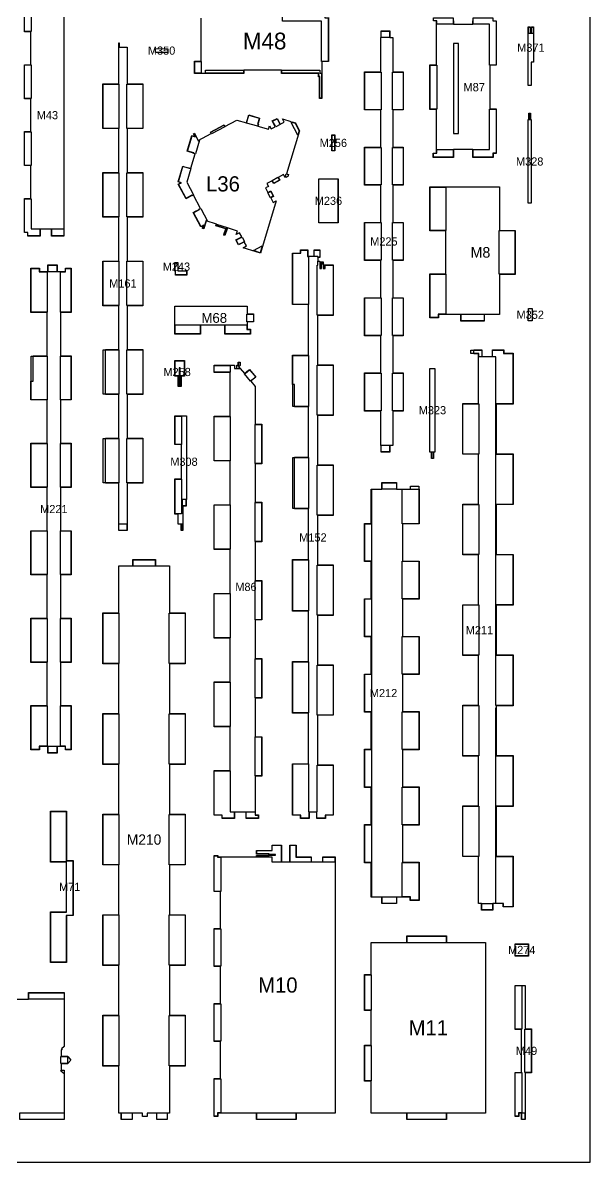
# Model space of a CAD drawing. Header units: millimetres. Extents: x 0 to 500, y 0 to 700.
# Drawn here: x 326.5 to 500, y 0 to 348.2 of the extents above; entities that cross this region are included whole.
import ezdxf
from ezdxf.enums import TextEntityAlignment as Align

# ---------------------------------------------------------------- set-up
doc = ezdxf.new("R2010")
doc.units = ezdxf.units.MM
for name, color, linetype in [('CORTE', 1, 'Continuous'), ('GRABADO', 5, 'Continuous'), ('HOJA', 8, 'Continuous')]:
    doc.layers.add(name, color=color, linetype=linetype)

msp = doc.modelspace()

# ---------------------------------------------------------------- linework, layer by layer
at = {"layer": 'CORTE'}
for points in [[(339.09, 354.78), (339.09, 284.71), (339.09, 284.71), (339.09, 283), (335.29, 283), (335.29, 285.08), (331.8, 285.08), (331.8, 283), (328, 283), (328, 284.04), (327, 284.04), (327, 284.04), (327, 294.42), (329, 294.42), (329, 304.51), (327, 304.51), (327, 314.89), (329, 314.89), (329, 324.97), (327, 324.97), (327, 335.36), (329, 335.36), (329, 345.44), (327, 345.44), (327, 355.82)], [(419.93, 349.74), (419.93, 336.29), (418.85, 336.29), (418.85, 336.29), (417.93, 336.29), (417.93, 325), (417.24, 325), (417.24, 331.65), (416.96, 331.65), (416.96, 332.65), (405.6, 332.65), (405.6, 333.65), (394.12, 333.65), (394.12, 332.65), (382.7, 332.65), (379, 332.65), (379, 336.44), (380.08, 336.44), (381, 336.44), (381, 349.59)], [(471.28, 348.78), (471.28, 335.16), (470.21, 335.16), (469.28, 335.16), (469.28, 321.83), (471.28, 321.83), (471.28, 308.2), (470.28, 308.2), (470.28, 307), (464.09, 307), (464.09, 308.28), (464.09, 309.41), (458.19, 309.41), (458.19, 308.28), (458.19, 307), (452, 307), (452, 308.35), (453, 308.35), (453, 321.68), (451, 321.68), (451, 335.31), (452.07, 335.31), (453, 335.31), (453, 348.63)], [(458.19, 348.78), (458.19, 347.78), (464.09, 347.78), (464.09, 348.71)], [(313.08, 49.87), (328.3, 49.87), (328.3, 50.8), (328.3, 51.87), (339.2, 51.87), (339.2, 35.38), (338.3, 34.62), (338.55, 34.31), (338.2, 34.31), (338.2, 32.36), (340.18, 32.36), (340.35, 32.16), (341.16, 31.19), (340.22, 30.11), (338.2, 30.11), (338.2, 28.16), (339.2, 28.16), (339.2, 13), (325.57, 13)]]:
    msp.add_lwpolyline(points, dxfattribs=at)
for points in [[(436.03, 219), (436, 219), (436, 229.5), (431, 229.5), (431, 241.16), (436, 241.16), (436, 252.51), (431, 252.51), (431, 264.16), (436, 264.16), (436, 275.52), (431, 275.52), (431, 287.17), (436, 287.17), (436, 298.53), (431, 298.53), (431, 310.18), (436, 310.18), (436, 321.53), (431, 321.53), (431, 333.19), (436, 333.19), (436, 343.69), (436.03, 343.69), (436.03, 345.69), (438.71, 345.69), (438.71, 343.69), (439.64, 343.69), (439.64, 333.19), (442.85, 333.19), (442.85, 321.53), (439.64, 321.53), (439.64, 310.18), (442.85, 310.18), (442.85, 298.53), (439.64, 298.53), (439.64, 287.17), (442.85, 287.17), (442.85, 275.52), (439.64, 275.52), (439.64, 264.16), (442.85, 264.16), (442.85, 252.51), (439.64, 252.51), (439.64, 241.16), (442.85, 241.16), (442.85, 229.5), (439.64, 229.5), (439.64, 219), (438.71, 219), (438.71, 217), (436.03, 217), (436.03, 219)], [(481.96, 329), (481, 329), (481, 346.89), (481.66, 346.89), (481.66, 345), (482.03, 345), (482.03, 346.89), (482.69, 346.89), (482.69, 336.12), (481.96, 336.12), (481.96, 329)], [(358.38, 194.15), (358.4, 194.15), (358.4, 194.07), (358.4, 193), (355.83, 193), (355.83, 194.07), (355.83, 195), (355.83, 195), (355.83, 207.53), (353.49, 207.53), (351.8, 207.53), (351.8, 221.22), (353.49, 221.22), (355.83, 221.22), (355.83, 234.6), (353.49, 234.6), (351.8, 234.6), (351.8, 248.29), (353.49, 248.29), (355.83, 248.29), (355.83, 261.67), (353.49, 261.67), (351, 261.67), (351, 275.36), (353.49, 275.36), (355.83, 275.36), (355.83, 288.74), (353.49, 288.74), (353.11, 288.74), (351, 288.74), (351, 302.43), (352.81, 302.43), (353.49, 302.43), (355.83, 302.43), (355.83, 315.81), (353.49, 315.81), (352.59, 315.81), (351, 315.81), (351, 329.49), (352.42, 329.49), (353.49, 329.49), (355.83, 329.49), (355.83, 342.03), (355.98, 342.03), (355.98, 340.7), (358.38, 340.7), (358.38, 329.49), (360.74, 329.49), (363.25, 329.49), (363.25, 315.81), (360.74, 315.81), (358.38, 315.81), (358.38, 302.43), (360.74, 302.43), (363.25, 302.43), (363.25, 288.74), (360.74, 288.74), (358.38, 288.74), (358.38, 275.36), (360.74, 275.36), (363.25, 275.36), (363.25, 261.67), (360.74, 261.67), (358.38, 261.67), (358.38, 248.29), (360.74, 248.29), (363.25, 248.29), (363.25, 234.6), (360.74, 234.6), (358.38, 234.6), (358.38, 221.22), (360.74, 221.22), (360.92, 221.22), (363.25, 221.22), (363.25, 207.53), (361.32, 207.53), (360.74, 207.53), (358.38, 207.53), (358.38, 194.15)], [(459.76, 314.35), (459.76, 341.82), (458.24, 341.82), (458.24, 314.35), (459.76, 314.35)], [(367.04, 339.1), (367.06, 340.28), (370.85, 340.22), (370.83, 339.04), (367.04, 339.1)], [(481, 318.57), (481.28, 318.57), (481.28, 320.57), (481.7, 320.57), (481.7, 318.57), (481.98, 318.57), (481.98, 293), (481, 293), (481, 318.57)], [(402.79, 318.15), (404.29, 318.95), (404.8, 318), (405.23, 317.18), (406.47, 317.83), (405.95, 318.81), (408.48, 318.01), (408.59, 317.81), (408.78, 317.91), (409.84, 317.58), (411.11, 315.18), (407.1, 302.04), (407.76, 301.84), (407.56, 301.18), (406.97, 300.88), (406.67, 300.98), (406.21, 301.81), (404.61, 300.93), (405.1, 300.06), (403.24, 299.03), (402.76, 299.91), (401.16, 299.02), (401.65, 298.15), (400.76, 297.69), (401.47, 296.3), (402.36, 296.76), (403.21, 295.1), (402.32, 294.64), (403.03, 293.25), (404.02, 293.75), (399.15, 277.78), (393.93, 279.44), (394.91, 279.96), (394.24, 281.21), (393.43, 280.78), (392.47, 280.28), (391.67, 281.8), (392.62, 282.3), (393.44, 282.73), (392.77, 283.99), (391.79, 283.47), (392.14, 284.53), (389.05, 285.52), (388.28, 283.13), (387.94, 283.24), (388.12, 283.79), (388.12, 283.8), (388.55, 285.15), (385.53, 286.13), (385.69, 286.61), (382.61, 287.61), (381.83, 285.22), (381.49, 285.33), (381.77, 286.18), (380.98, 285.76), (378.62, 290.22), (378.96, 290.4), (379.15, 290.49), (380.39, 291.15), (380.36, 291.21), (380.82, 291.45), (378.67, 295.52), (378.21, 295.28), (378.18, 295.34), (376.93, 294.68), (376.77, 294.6), (376.41, 294.41), (374.05, 298.86), (374.84, 299.28), (373.99, 299.53), (375.43, 304.36), (376, 304.19), (377.35, 303.79), (377.37, 303.85), (377.86, 303.7), (379.18, 308.11), (378.69, 308.26), (378.71, 308.33), (377.36, 308.73), (377.04, 308.82), (376.79, 308.9), (378.23, 313.73), (379.09, 313.47), (378.67, 314.26), (379, 314.43), (380.17, 312.21), (384.1, 314.29), (383.86, 314.74), (388.05, 316.96), (388.29, 316.5), (391.95, 318.44), (394.9, 317.59), (395.6, 320.01), (398.92, 319.05), (398.76, 318.48), (398.37, 317.13), (398.56, 317.07), (398.42, 316.57), (401.66, 315.64), (401.96, 316.71), (402.48, 315.73), (403.72, 316.38), (403.29, 317.2), (402.79, 318.15)], [(421.92, 313.9), (421.92, 309), (421, 309), (421, 313.9), (421.92, 313.9)], [(417, 287), (417, 300.51), (422.92, 300.51), (422.92, 287), (417, 287)], [(477.04, 271.29), (472.21, 271.29), (472.21, 259), (467.61, 259), (467.61, 257), (460.44, 257), (460.44, 259), (453.56, 259), (453.56, 258), (451, 258), (451, 271.44), (455.83, 271.44), (455.83, 284.59), (451, 284.59), (451, 298.03), (453.49, 298.03), (472.21, 298.03), (472.21, 284.74), (477.04, 284.74), (477.04, 271.29)], [(416.38, 107), (414.05, 107), (414.05, 105), (411.41, 105), (411.41, 106), (409, 106), (409, 121.75), (413.83, 121.75), (413.83, 137.21), (409, 137.21), (409, 152.96), (413.83, 152.96), (413.83, 168.42), (409, 168.42), (409, 184.17), (413.83, 184.17), (413.83, 199.63), (409.58, 199.63), (409.58, 215.38), (413.83, 215.38), (413.83, 230.84), (409.58, 230.84), (409.58, 237.63), (409, 237.63), (409, 246.59), (413.83, 246.59), (413.83, 262.05), (409, 262.05), (409, 277.8), (411.41, 277.8), (411.41, 278.8), (413.63, 278.8), (413.63, 276.8), (415.55, 276.8), (415.55, 278.8), (417.37, 278.8), (417.37, 276.44), (416.75, 276.44), (416.75, 275.37), (417.37, 275.37), (417.37, 273.16), (417.77, 273.16), (417.77, 275.16), (417.95, 275.16), (417.95, 274.48), (418.47, 274.48), (418.47, 273.16), (418.87, 273.16), (418.87, 274.16), (421.43, 274.16), (421.43, 258.73), (416.61, 258.73), (416.61, 243.61), (421.43, 243.61), (421.43, 228.19), (416.61, 228.19), (416.61, 213.06), (421.43, 213.06), (421.43, 197.64), (416.61, 197.64), (416.61, 182.52), (421.43, 182.52), (421.43, 167.09), (416.61, 167.09), (416.61, 151.97), (421.43, 151.97), (421.43, 136.55), (416.61, 136.55), (416.61, 121.42), (421.43, 121.42), (421.43, 106), (419.02, 106), (419.02, 105), (416.38, 105), (416.38, 107)], [(334.15, 125), (334.15, 127), (331.61, 127), (331.61, 126), (329, 126), (329, 139.51), (333.92, 139.51), (333.92, 152.73), (329, 152.73), (329, 166.24), (333.92, 166.24), (333.92, 179.45), (329, 179.45), (329, 192.97), (333.92, 192.97), (333.92, 206.18), (329, 206.18), (329, 219.69), (333.92, 219.69), (333.92, 232.91), (329, 232.91), (329, 238.63), (329.66, 238.63), (329.66, 246.42), (333.92, 246.42), (333.92, 259.63), (329, 259.63), (329, 273.15), (331.61, 273.15), (331.61, 272.15), (334.15, 272.15), (334.15, 274.15), (336.99, 274.15), (336.99, 272.15), (339.53, 272.15), (339.53, 273.15), (341.28, 273.15), (341.28, 259.63), (338.08, 259.63), (338.08, 246.42), (341.28, 246.42), (341.28, 232.91), (338.08, 232.91), (338.08, 219.69), (341.28, 219.69), (341.28, 206.18), (338.08, 206.18), (338.08, 192.97), (341.28, 192.97), (341.28, 179.45), (338.08, 179.45), (338.08, 166.24), (341.28, 166.24), (341.28, 152.73), (338.08, 152.73), (338.08, 139.51), (341.28, 139.51), (341.28, 126), (339.53, 126), (339.53, 127), (336.99, 127), (336.99, 125), (334.15, 125)], [(373, 274.88), (373.96, 274.88), (373.96, 272.41), (376.66, 272.38), (376.64, 271.04), (373.96, 271.08), (373.96, 271.08), (373.15, 271.09), (373.15, 272.26), (373, 272.26), (373, 274.88)], [(373, 255.23), (373, 255.23), (373, 261.58), (395.09, 261.58), (395.09, 259.23), (397.09, 259.23), (397.09, 256.74), (395.09, 256.74), (395.09, 254.54), (396.09, 254.54), (396.09, 253), (388.29, 253), (388.29, 255.77), (380.8, 255.77), (380.8, 253), (373, 253), (373, 255.23)], [(482.22, 257.04), (481.04, 257.06), (481.1, 260.85), (482.28, 260.83), (482.22, 257.04)], [(466.9, 248.19), (466.9, 246.19), (470.09, 246.19), (470.09, 248.19), (473.57, 248.19), (473.57, 247.19), (476.45, 247.19), (476.45, 231.67), (473.41, 231.67), (471.27, 231.67), (471.27, 216.45), (471.31, 216.45), (473.32, 216.45), (476.45, 216.45), (476.45, 200.94), (473.23, 200.94), (471.27, 200.94), (471.27, 185.72), (471.31, 185.72), (473.13, 185.72), (476.45, 185.72), (476.45, 170.2), (473.04, 170.2), (471.27, 170.2), (471.27, 154.99), (471.31, 154.99), (472.95, 154.99), (476.45, 154.99), (476.45, 139.47), (472.86, 139.47), (471.27, 139.47), (471.27, 124.25), (471.31, 124.25), (472.77, 124.25), (476.45, 124.25), (476.45, 108.73), (472.68, 108.73), (471.27, 108.73), (471.27, 93.52), (471.31, 93.52), (472.59, 93.52), (476.45, 93.52), (476.45, 78), (475.88, 78), (475.88, 78), (473.42, 78), (473.42, 79), (470.24, 79), (470.24, 77), (466.75, 77), (466.75, 79), (465.83, 79), (465.83, 93.37), (461, 93.37), (461, 108.88), (465.83, 108.88), (465.83, 124.1), (461, 124.1), (461, 139.62), (465.83, 139.62), (465.83, 154.84), (461, 154.84), (461, 170.35), (465.83, 170.35), (465.83, 185.57), (461, 185.57), (461, 201.09), (465.83, 201.09), (465.83, 216.3), (461, 216.3), (461, 231.82), (465.83, 231.82), (465.83, 247.04), (464.37, 247.04), (464.37, 248.19), (466.9, 248.19)], [(374.92, 240.22), (374.92, 237), (374.51, 237), (374.51, 242.7), (374.41, 242.7), (374.41, 237), (374, 237), (374, 240.22), (373, 240.22), (373, 244.96), (375.92, 244.96), (375.92, 240.22), (374.92, 240.22)], [(398.6, 105), (394.77, 105), (394.77, 107), (391.25, 107), (391.25, 105), (387.43, 105), (387.43, 106), (385, 106), (385, 119.68), (387.51, 119.68), (389.87, 119.68), (389.87, 133.07), (387.51, 133.07), (385, 133.07), (385, 146.75), (387.51, 146.75), (389.87, 146.75), (389.87, 160.14), (387.51, 160.14), (385, 160.14), (385, 173.82), (387.51, 173.82), (389.87, 173.82), (389.87, 187.21), (387.51, 187.21), (385, 187.21), (385, 200.89), (387.51, 200.89), (389.87, 200.89), (389.87, 214.28), (387.51, 214.28), (385, 214.28), (385, 227.96), (387.51, 227.96), (389.87, 227.96), (389.87, 241.34), (387.51, 241.34), (386.85, 241.34), (385, 241.34), (385, 243.5), (391.2, 243.5), (391.2, 242.5), (391.92, 242.5), (391.92, 243.5), (392.33, 243.5), (392.33, 244.5), (392.94, 244.5), (392.94, 243.4), (392.55, 243.07), (392.94, 242.6), (392.94, 242.5), (393.02, 242.5), (394.3, 240.97), (395.02, 241.56), (395.85, 242.26), (397.79, 239.92), (396.97, 239.23), (396.25, 238.64), (397.59, 237.04), (397.59, 225.51), (399.6, 225.51), (399.6, 213.42), (397.59, 213.42), (397.59, 201.64), (399.6, 201.64), (399.6, 189.55), (397.59, 189.55), (397.59, 177.77), (399.6, 177.77), (399.6, 165.68), (397.59, 165.68), (397.59, 153.89), (399.6, 153.89), (399.6, 141.81), (397.59, 141.81), (397.59, 130.02), (399.6, 130.02), (399.6, 117.94), (397.59, 117.94), (397.59, 106.15), (398.6, 106.15), (398.6, 105)], [(452.52, 217), (452.06, 217), (452.06, 215), (451.46, 215), (451.46, 217), (451, 217), (451, 242.57), (452.52, 242.57), (452.52, 217)], [(374.93, 193), (374.93, 195), (374, 195), (374, 198), (373, 198), (373, 208.79), (375, 208.79), (375, 219.28), (373, 219.28), (373, 228.04), (376.58, 228.04), (376.58, 202.47), (376.46, 202.47), (376.46, 200.47), (375.45, 200.47), (375.45, 193), (374.93, 193)], [(436.33, 79), (436.33, 81), (433.01, 81), (433.01, 91.5), (432.08, 91.5), (431, 91.5), (431, 103.16), (432.08, 103.16), (433.01, 103.16), (433.01, 114.51), (432.08, 114.51), (431, 114.51), (431, 126.16), (432.08, 126.16), (433.01, 126.16), (433.01, 137.52), (432.08, 137.52), (431, 137.52), (431, 149.17), (431.9, 149.17), (432.08, 149.17), (433.01, 149.17), (433.01, 160.53), (432.08, 160.53), (431, 160.53), (431, 172.18), (431.96, 172.18), (432.08, 172.18), (433.01, 172.18), (433.01, 183.53), (432.08, 183.53), (431, 183.53), (431, 195.19), (432.08, 195.19), (433.01, 195.19), (433.01, 205.69), (436.33, 205.69), (436.33, 207.69), (440.81, 207.69), (440.81, 205.69), (444.05, 205.69), (447.66, 205.69), (447.66, 195.04), (442.62, 195.04), (442.62, 183.68), (447.66, 183.68), (447.66, 172.03), (442.62, 172.03), (442.62, 160.68), (447.66, 160.68), (447.66, 149.02), (442.62, 149.02), (442.62, 137.67), (447.66, 137.67), (447.66, 126.01), (442.62, 126.01), (442.62, 114.66), (447.66, 114.66), (447.66, 103.01), (442.62, 103.01), (442.62, 91.65), (447.66, 91.65), (447.66, 80), (444.99, 80), (444.99, 81), (440.81, 81), (440.81, 79), (436.33, 79)], [(371.36, 29.37), (371.36, 15), (370.69, 15), (370.69, 13), (367.46, 13), (367.46, 15), (364.53, 15), (364.53, 14), (363.06, 14), (363.06, 15), (360, 15), (360, 13), (356.63, 13), (356.63, 15), (355.83, 15), (355.83, 29.37), (351, 29.37), (351, 44.88), (355.83, 44.88), (355.83, 60.1), (351, 60.1), (351, 75.62), (355.83, 75.62), (355.83, 90.84), (351, 90.84), (351, 106.35), (355.83, 106.35), (355.83, 121.57), (351, 121.57), (351, 137.09), (355.83, 137.09), (355.83, 152.3), (351, 152.3), (351, 167.82), (355.83, 167.82), (355.83, 182.19), (360.15, 182.19), (360.15, 184.19), (367.04, 184.19), (367.04, 182.19), (371.36, 182.19), (371.36, 167.82), (376.19, 167.82), (376.19, 152.3), (371.36, 152.3), (371.36, 137.09), (376.19, 137.09), (376.19, 121.57), (371.36, 121.57), (371.36, 106.35), (376.19, 106.35), (376.19, 90.84), (371.36, 90.84), (371.36, 75.62), (376.19, 75.62), (376.19, 60.1), (371.36, 60.1), (371.36, 44.88), (376.19, 44.88), (376.19, 29.37), (371.36, 29.37)], [(335, 61), (335, 76.52), (339.83, 76.52), (339.83, 91.73), (335, 91.73), (335, 107.25), (339.87, 107.25), (339.87, 92.14), (341.87, 92.14), (341.87, 75.35), (339.87, 75.35), (339.87, 61), (335, 61)], [(397.95, 15), (386.15, 15), (386.15, 14), (385, 14), (385, 25.6), (387, 25.6), (387, 36.9), (385, 36.9), (385, 48.49), (387, 48.49), (387, 59.79), (385, 59.79), (385, 71.39), (387, 71.39), (387, 82.69), (385, 82.69), (385, 93.71), (386.15, 93.71), (386.15, 93.29), (397.95, 93.29), (397.95, 93.71), (401.73, 93.71), (401.73, 93.9), (403.73, 93.9), (403.73, 93.94), (401.73, 93.94), (401.73, 94.14), (397.95, 94.14), (397.95, 95.29), (402.73, 95.29), (402.73, 96.9), (405.61, 96.9), (405.61, 91.77), (408.19, 91.77), (408.19, 96.9), (410.05, 96.9), (410.05, 93.29), (414.71, 93.29), (414.71, 91.77), (418.21, 91.77), (418.21, 93.29), (422.01, 93.29), (422.01, 15), (410.05, 15), (410.05, 13), (397.95, 13), (397.95, 15)], [(443.95, 13), (443.95, 15), (433, 15), (433, 24.8), (431, 24.8), (431, 35.75), (433, 35.75), (433, 46.4), (431, 46.4), (431, 57.35), (433, 57.35), (433, 67.15), (443.95, 67.15), (443.95, 69.15), (456.05, 69.15), (456.05, 67.15), (468.01, 67.15), (468.01, 15), (456.05, 15), (456.05, 13), (443.95, 13)], [(481.12, 66.7), (481.12, 63), (477, 63), (477, 66.7), (481.12, 66.7)], [(480.07, 14.15), (480.09, 14.15), (480.09, 13), (478.97, 13), (478.97, 15), (478.15, 15), (478.15, 14), (477, 14), (477, 27.44), (477.24, 27.44), (478.08, 27.44), (479, 27.44), (479, 40.59), (478.08, 40.59), (477, 40.59), (477, 54.03), (478.08, 54.03), (478.58, 54.03), (480.07, 54.03), (480.07, 40.74), (482.07, 40.74), (482.07, 27.29), (480.07, 27.29), (480.07, 14.15)]]:
    msp.add_lwpolyline(points, close=True, dxfattribs=at)
at = {"layer": 'GRABADO'}
for points in [[(327.07, 355.75), (328.07, 355.75), (328.07, 354.71), (329.07, 354.71), (329.07, 345.51), (328.07, 345.51), (327.07, 345.51), (327.07, 355.75)], [(419.85, 336.37), (418.85, 336.37), (417.85, 336.37), (417.85, 348.66), (405.93, 348.66), (405.93, 349.66), (405.93, 350.66), (418.85, 350.66), (418.85, 349.66), (419.85, 349.66), (419.85, 336.37)], [(452.07, 349.71), (458.12, 349.71), (458.12, 348.71), (458.12, 347.7), (453.07, 347.7), (453.07, 348.71), (452.07, 348.71), (452.07, 349.71)], [(471.21, 335.23), (470.21, 335.23), (469.21, 335.23), (469.21, 347.7), (464.16, 347.7), (464.16, 348.71), (464.16, 349.71), (470.21, 349.71), (470.21, 348.71), (471.21, 348.71), (471.21, 335.23)], [(438.64, 345.62), (438.64, 344.62), (438.64, 343.62), (436.11, 343.62), (436.11, 344.62), (436.11, 345.62), (438.64, 345.62)], [(481.08, 344.93), (481.08, 346.82), (481.59, 346.82), (481.59, 344.93), (481.08, 344.93)], [(482.62, 344.93), (482.1, 344.93), (482.1, 346.82), (482.62, 346.82), (482.62, 344.93)], [(355.9, 340.62), (355.9, 341.95), (355.91, 341.95), (355.91, 340.62), (355.9, 340.62)], [(327.07, 335.28), (328.07, 335.28), (329.07, 335.28), (329.07, 325.05), (328.07, 325.05), (327.07, 325.05), (327.07, 335.28)], [(381.08, 332.72), (379.08, 332.72), (379.08, 336.37), (380.08, 336.37), (381.08, 336.37), (381.08, 332.72)], [(451.07, 335.23), (452.07, 335.23), (453.07, 335.23), (453.07, 321.75), (451.07, 321.75), (451.07, 335.23)], [(382.41, 333.72), (394.04, 333.72), (394.04, 332.72), (382.7, 332.72), (382.41, 332.72), (382.41, 333.72)], [(417.32, 333.72), (417.32, 332.72), (417.85, 332.72), (417.85, 325.08), (417.32, 325.08), (417.32, 331.72), (417.04, 331.72), (417.04, 332.72), (405.68, 332.72), (405.68, 333.72), (417.32, 333.72)], [(431.07, 333.11), (433.58, 333.11), (436.08, 333.11), (436.08, 321.61), (433.58, 321.61), (431.07, 321.61), (431.07, 333.11)], [(442.77, 321.61), (441.17, 321.61), (439.56, 321.61), (439.56, 333.11), (441.17, 333.11), (442.77, 333.11), (442.77, 321.61)], [(351.07, 329.42), (352.42, 329.42), (353.49, 329.42), (355.9, 329.42), (355.9, 315.89), (353.49, 315.89), (352.59, 315.89), (351.07, 315.89), (351.07, 329.42)], [(363.17, 315.89), (360.74, 315.89), (358.3, 315.89), (358.3, 329.42), (360.74, 329.42), (363.17, 329.42), (363.17, 315.89)], [(471.21, 308.28), (470.21, 308.28), (470.21, 307.08), (464.16, 307.08), (464.16, 308.28), (464.16, 309.48), (469.21, 309.48), (469.21, 321.75), (471.21, 321.75), (471.21, 308.28)], [(481.63, 320.49), (481.63, 319.49), (481.63, 318.49), (481.35, 318.49), (481.35, 319.49), (481.35, 320.49), (481.63, 320.49)], [(384.2, 314.25), (383.96, 314.71), (388.02, 316.86), (388.26, 316.4), (384.2, 314.25)], [(394.95, 317.5), (395.65, 319.91), (398.83, 319), (398.68, 318.5), (398.27, 317.07), (398.47, 317.02), (398.33, 316.52), (394.95, 317.5)], [(403.83, 316.35), (403.36, 317.24), (402.89, 318.12), (404.26, 318.85), (404.73, 317.96), (405.2, 317.08), (403.83, 316.35)], [(408.56, 317.71), (408.79, 317.83), (409.79, 317.51), (411.03, 315.17), (410.61, 313.82), (408.56, 317.71)], [(327.07, 314.82), (328.07, 314.82), (329.07, 314.82), (329.07, 304.58), (328.07, 304.58), (327.07, 304.58), (327.07, 314.82)], [(379.27, 308.16), (378.78, 308.31), (378.8, 308.38), (377.38, 308.8), (377.06, 308.9), (376.88, 308.95), (378.28, 313.63), (379.24, 313.35), (378.78, 314.23), (378.97, 314.33), (380.14, 312.11), (380.51, 312.31), (379.27, 308.16)], [(421.85, 313.82), (421.85, 309.07), (421.07, 309.07), (421.07, 313.82), (421.85, 313.82)], [(431.07, 310.1), (433.58, 310.1), (436.08, 310.1), (436.08, 298.6), (433.58, 298.6), (431.07, 298.6), (431.07, 310.1)], [(442.77, 298.6), (441.17, 298.6), (439.56, 298.6), (439.56, 310.1), (441.17, 310.1), (442.77, 310.1), (442.77, 298.6)], [(452.07, 307.08), (452.07, 308.28), (453.07, 308.28), (453.07, 309.48), (458.12, 309.48), (458.12, 308.28), (458.12, 307.08), (452.07, 307.08)], [(376.67, 299.46), (378.7, 295.62), (378.24, 295.38), (378.21, 295.44), (376.9, 294.75), (376.73, 294.66), (376.44, 294.51), (374.16, 298.83), (375.04, 299.3), (374.08, 299.58), (375.48, 304.27), (375.98, 304.12), (377.4, 303.69), (377.42, 303.76), (377.91, 303.61), (376.67, 299.46)], [(351.07, 302.35), (352.81, 302.35), (353.49, 302.35), (355.9, 302.35), (355.9, 288.82), (353.49, 288.82), (353.11, 288.82), (351.07, 288.82), (351.07, 302.35)], [(363.17, 288.82), (360.74, 288.82), (358.3, 288.82), (358.3, 302.35), (360.74, 302.35), (363.17, 302.35), (363.17, 288.82)], [(404.51, 300.96), (404.99, 300.08), (403.27, 299.13), (402.79, 300.01), (404.51, 300.96)], [(407.01, 301.99), (407.67, 301.79), (407.5, 301.24), (406.96, 300.96), (406.72, 301.04), (406.72, 301.04), (407.01, 301.99)], [(422.84, 287.07), (421.46, 287.07), (420.27, 287.07), (420.08, 287.07), (418.67, 287.07), (417.07, 287.07), (417.07, 300.44), (418.67, 300.44), (420.08, 300.44), (420.27, 300.44), (421.46, 300.44), (422.84, 300.44), (422.84, 287.07)], [(401.44, 296.2), (402.33, 296.65), (403.11, 295.13), (402.22, 294.67), (401.44, 296.2)], [(451.07, 297.96), (453.49, 297.96), (455.9, 297.96), (455.9, 284.66), (453.49, 284.66), (451.07, 284.66), (451.07, 297.96)], [(328.07, 283.07), (328.07, 284.12), (328.07, 284.12), (327.07, 284.12), (327.07, 294.35), (328.07, 294.35), (329.07, 294.35), (329.07, 285.16), (331.72, 285.16), (331.72, 284.12), (331.72, 283.07), (328.07, 283.07)], [(382.95, 287.58), (382.56, 287.71), (381.79, 285.31), (381.59, 285.38), (381.9, 286.33), (381.01, 285.86), (378.73, 290.19), (379, 290.33), (379.18, 290.43), (380.49, 291.12), (380.46, 291.18), (380.92, 291.42), (382.95, 287.58)], [(389.01, 285.62), (388.23, 283.23), (388.03, 283.29), (388.19, 283.77), (388.19, 283.78), (388.65, 285.19), (385.63, 286.17), (385.78, 286.66), (389.01, 285.62)], [(431.07, 287.1), (433.58, 287.1), (436.08, 287.1), (436.08, 275.59), (433.58, 275.59), (431.07, 275.59), (431.07, 287.1)], [(442.77, 275.59), (441.17, 275.59), (439.56, 275.59), (439.56, 287.1), (441.17, 287.1), (442.77, 287.1), (442.77, 275.59)], [(339.01, 283.07), (335.37, 283.07), (335.37, 284.12), (335.37, 285.16), (339.01, 285.16), (339.01, 284.64), (339.01, 284.64), (339.01, 283.07)], [(394.27, 281.31), (393.39, 280.85), (392.51, 280.38), (391.77, 281.77), (392.66, 282.23), (393.54, 282.7), (394.27, 281.31)], [(476.97, 271.37), (474.55, 271.37), (472.14, 271.37), (472.14, 284.66), (474.55, 284.66), (476.97, 284.66), (476.97, 271.37)], [(399.74, 280), (399.1, 277.87), (397, 278.54), (399.74, 280)], [(409.07, 277.73), (411.49, 277.73), (411.49, 278.73), (413.56, 278.73), (413.56, 277.73), (413.56, 276.73), (413.9, 276.73), (413.9, 262.12), (411.49, 262.12), (409.07, 262.12), (409.07, 277.73)], [(417.29, 278.73), (417.29, 276.51), (416.67, 276.51), (416.67, 276.73), (415.62, 276.73), (415.62, 277.73), (415.62, 278.73), (417.29, 278.73)], [(351.07, 275.28), (353.49, 275.28), (355.9, 275.28), (355.9, 261.75), (353.49, 261.75), (351.07, 261.75), (351.07, 275.28)], [(363.17, 268.51), (363.17, 261.75), (360.74, 261.75), (358.3, 261.75), (358.3, 275.28), (360.74, 275.28), (363.17, 275.28), (363.17, 268.51)], [(421.36, 274.08), (421.36, 258.81), (418.95, 258.81), (416.53, 258.81), (416.53, 274.08), (416.67, 274.08), (416.67, 275.3), (417.29, 275.3), (417.29, 273.08), (417.84, 273.08), (417.84, 274.08), (417.84, 275.08), (418.39, 275.08), (418.39, 274.08), (418.39, 273.08), (418.95, 273.08), (418.95, 274.08), (421.36, 274.08)], [(329.07, 273.07), (331.54, 273.07), (331.54, 272.07), (334, 272.07), (334, 259.71), (331.54, 259.71), (329.07, 259.71), (329.07, 273.07)], [(336.92, 274.07), (336.92, 273.07), (336.92, 272.07), (334.23, 272.07), (334.23, 273.07), (334.23, 274.07), (336.92, 274.07)], [(341.21, 259.71), (339.61, 259.71), (338.01, 259.71), (338.01, 272.07), (339.61, 272.07), (339.61, 273.07), (341.21, 273.07), (341.21, 259.71)], [(373.88, 274.81), (373.88, 272.34), (376.58, 272.3), (376.57, 271.12), (373.88, 271.15), (373.88, 271.15), (373.23, 271.16), (373.23, 272.34), (373.07, 272.34), (373.07, 272.35), (373.07, 274.81), (373.88, 274.81)], [(451.07, 258.08), (451.07, 271.37), (453.49, 271.37), (455.9, 271.37), (455.9, 259.08), (453.49, 259.08), (453.49, 258.08), (451.07, 258.08)], [(431.07, 264.09), (433.58, 264.09), (436.08, 264.09), (436.08, 252.59), (433.58, 252.59), (431.07, 252.59), (431.07, 264.09)], [(442.77, 252.59), (441.17, 252.59), (439.56, 252.59), (439.56, 264.09), (441.17, 264.09), (442.77, 264.09), (442.77, 252.59)], [(395.02, 259.16), (396.02, 259.16), (397.02, 259.16), (397.02, 256.81), (396.02, 256.81), (395.02, 256.81), (395.02, 259.16)], [(460.51, 257.08), (460.51, 258.08), (460.51, 259.08), (467.53, 259.08), (467.53, 258.08), (467.53, 257.08), (460.51, 257.08)], [(373.07, 253.07), (373.07, 255.15), (373.07, 255.15), (373.07, 255.46), (373.07, 255.85), (380.72, 255.85), (380.72, 254.46), (380.72, 253.07), (373.07, 253.07)], [(388.37, 253.07), (388.37, 254.46), (388.37, 255.85), (395.02, 255.85), (395.02, 254.46), (396.02, 254.46), (396.02, 253.07), (388.37, 253.07)], [(351.07, 248.21), (353.49, 248.21), (355.9, 248.21), (355.9, 234.68), (353.49, 234.68), (351.07, 234.68), (351.07, 248.21)], [(363.17, 236.61), (363.17, 234.68), (360.74, 234.68), (358.3, 234.68), (358.3, 248.21), (360.74, 248.21), (363.17, 248.21), (363.17, 236.61)], [(463.49, 248.11), (466.83, 248.11), (466.83, 247.11), (466.83, 246.11), (465.9, 246.11), (465.9, 247.11), (463.49, 247.11), (463.49, 248.11)], [(473.5, 248.11), (473.5, 247.11), (476.37, 247.11), (476.37, 231.75), (475.8, 231.75), (473.41, 231.75), (471.19, 231.75), (471.19, 216.38), (471.31, 216.38), (471.31, 216.38), (473.32, 216.38), (476.37, 216.38), (476.37, 201.01), (475.8, 201.01), (473.23, 201.01), (471.19, 201.01), (471.19, 185.64), (471.31, 185.64), (471.31, 185.64), (473.13, 185.64), (476.37, 185.64), (476.37, 170.28), (475.8, 170.28), (473.04, 170.28), (471.19, 170.28), (471.19, 154.91), (471.31, 154.91), (471.31, 154.91), (472.95, 154.91), (476.37, 154.91), (476.37, 139.54), (475.8, 139.54), (472.86, 139.54), (471.19, 139.54), (471.19, 246.11), (470.16, 246.11), (470.16, 247.11), (470.16, 248.11), (473.5, 248.11)], [(329.07, 246.34), (331.54, 246.34), (334, 246.34), (334, 232.98), (331.54, 232.98), (329.07, 232.98), (329.07, 246.34)], [(341.21, 232.98), (339.61, 232.98), (338.01, 232.98), (338.01, 246.34), (339.61, 246.34), (341.21, 246.34), (341.21, 232.98)], [(373.07, 244.89), (373.85, 244.89), (374.07, 244.89), (374.85, 244.89), (375.07, 244.89), (375.85, 244.89), (375.85, 240.3), (374.85, 240.3), (374.85, 240.3), (374.85, 237.82), (374.85, 237.07), (374.59, 237.07), (374.59, 237.82), (374.59, 240.3), (374.59, 242.03), (374.59, 242.77), (374.33, 242.77), (374.33, 242.03), (374.33, 240.3), (374.33, 237.82), (374.33, 237.07), (374.07, 237.07), (374.07, 237.82), (374.07, 240.3), (374.07, 240.3), (373.07, 240.3), (373.07, 244.89)], [(392.87, 244.43), (392.87, 243.44), (392.44, 243.08), (392.87, 242.57), (392.87, 242.43), (392, 242.43), (392, 243.43), (392, 243.43), (392.41, 243.43), (392.41, 244.43), (392.87, 244.43)], [(409.07, 246.52), (411.49, 246.52), (413.9, 246.52), (413.9, 230.91), (411.49, 230.91), (409.07, 230.91), (409.07, 246.52)], [(385.07, 242.76), (385.07, 243.43), (389.94, 243.43), (389.94, 241.42), (387.51, 241.42), (386.85, 241.42), (385.07, 241.42), (385.07, 242.76)], [(396.67, 241.16), (397.69, 239.93), (396.92, 239.29), (396.15, 238.65), (394.29, 240.86), (395.06, 241.51), (395.84, 242.15), (396.67, 241.16)], [(421.36, 228.26), (418.95, 228.26), (416.53, 228.26), (416.53, 243.53), (418.95, 243.53), (421.36, 243.53), (421.36, 228.26)], [(431.07, 241.08), (433.58, 241.08), (436.08, 241.08), (436.08, 229.58), (433.58, 229.58), (431.07, 229.58), (431.07, 241.08)], [(442.77, 229.58), (441.17, 229.58), (439.56, 229.58), (439.56, 241.08), (441.17, 241.08), (442.77, 241.08), (442.77, 229.58)], [(461.07, 231.75), (463.49, 231.75), (465.9, 231.75), (465.9, 216.38), (463.49, 216.38), (461.07, 216.38), (461.07, 231.75)], [(373.07, 227.96), (375.07, 227.96), (375.07, 219.35), (374.07, 219.35), (373.07, 219.35), (373.07, 227.96)], [(385.07, 227.89), (387.51, 227.89), (389.94, 227.89), (389.94, 214.35), (387.51, 214.35), (385.07, 214.35), (385.07, 227.89)], [(399.53, 213.5), (398.52, 213.5), (397.51, 213.5), (397.51, 225.44), (398.52, 225.44), (399.53, 225.44), (399.53, 213.5)], [(329.07, 219.62), (331.54, 219.62), (334, 219.62), (334, 206.25), (331.54, 206.25), (329.07, 206.25), (329.07, 219.62)], [(341.21, 206.25), (339.61, 206.25), (338.01, 206.25), (338.01, 219.62), (339.61, 219.62), (341.21, 219.62), (341.21, 206.25)], [(351.07, 221.14), (353.49, 221.14), (355.9, 221.14), (355.9, 207.61), (353.49, 207.61), (351.07, 207.61), (351.07, 221.14)], [(363.17, 207.61), (361.32, 207.61), (360.74, 207.61), (358.3, 207.61), (358.3, 221.14), (360.74, 221.14), (360.92, 221.14), (363.17, 221.14), (363.17, 207.61)], [(436.11, 217.07), (436.11, 218.08), (436.11, 219.08), (438.64, 219.08), (438.64, 218.08), (438.64, 217.07), (436.11, 217.07)], [(451.53, 215.07), (451.53, 216.07), (451.53, 217.07), (451.99, 217.07), (451.99, 216.07), (451.99, 215.07), (451.53, 215.07)], [(409.07, 215.31), (411.49, 215.31), (413.9, 215.31), (413.9, 199.7), (411.49, 199.7), (409.07, 199.7), (409.07, 215.31)], [(421.36, 197.71), (418.95, 197.71), (416.53, 197.71), (416.53, 212.99), (418.95, 212.99), (421.36, 212.99), (421.36, 197.71)], [(374.07, 198.08), (373.07, 198.08), (373.07, 208.72), (374.07, 208.72), (375.07, 208.72), (375.07, 198.08), (374.07, 198.08)], [(431.07, 143.35), (431.07, 149.1), (431.9, 149.1), (432.08, 149.1), (433.09, 149.1), (433.09, 160.6), (432.08, 160.6), (431.07, 160.6), (431.07, 164.44), (431.07, 172.1), (431.96, 172.1), (432.08, 172.1), (433.09, 172.1), (433.09, 183.61), (432.08, 183.61), (431.07, 183.61), (431.07, 185.53), (431.07, 195.11), (432.08, 195.11), (433.09, 195.11), (433.09, 205.62), (433.09, 81.08), (433.09, 91.58), (432.08, 91.58), (431.07, 91.58), (431.07, 103.08), (432.08, 103.08), (433.09, 103.08), (433.09, 114.59), (432.08, 114.59), (431.07, 114.59), (431.07, 126.09), (432.08, 126.09), (433.09, 126.09), (433.09, 137.59), (432.08, 137.59), (431.07, 137.59), (431.07, 143.35)], [(440.74, 207.62), (440.74, 206.62), (440.74, 205.62), (436.41, 205.62), (436.41, 206.62), (436.41, 207.62), (440.74, 207.62)], [(447.58, 195.11), (445.06, 195.11), (442.55, 195.11), (442.55, 205.62), (445.06, 205.62), (445.06, 206.62), (447.58, 206.62), (447.58, 195.11)], [(375.37, 200.55), (375.37, 202.55), (376.39, 202.55), (376.39, 200.55), (375.37, 200.55)], [(385.07, 200.82), (387.51, 200.82), (389.94, 200.82), (389.94, 187.28), (387.51, 187.28), (385.07, 187.28), (385.07, 200.82)], [(399.53, 189.63), (398.52, 189.63), (397.51, 189.63), (397.51, 201.56), (398.52, 201.56), (399.53, 201.56), (399.53, 189.63)], [(461.07, 201.01), (463.49, 201.01), (465.9, 201.01), (465.9, 185.64), (463.49, 185.64), (461.07, 185.64), (461.07, 201.01)], [(357.35, 193.07), (355.91, 193.07), (355.91, 194.07), (355.91, 195.07), (358.3, 195.07), (358.3, 194.07), (358.32, 194.07), (358.32, 194.07), (358.32, 193.07), (357.35, 193.07)], [(375.37, 195.07), (375.37, 193.07), (375.01, 193.07), (375.01, 194.07), (375.01, 195.07), (375.37, 195.07)], [(329.07, 192.89), (331.54, 192.89), (334, 192.89), (334, 179.53), (331.54, 179.53), (329.07, 179.53), (329.07, 192.89)], [(341.21, 179.53), (339.61, 179.53), (338.01, 179.53), (338.01, 192.89), (339.61, 192.89), (341.21, 192.89), (341.21, 179.53)], [(360.23, 182.11), (360.23, 183.11), (360.23, 184.11), (366.96, 184.11), (366.96, 183.11), (366.96, 182.11), (360.23, 182.11)], [(409.07, 184.1), (411.49, 184.1), (413.9, 184.1), (413.9, 168.49), (411.49, 168.49), (409.07, 168.49), (409.07, 184.1)], [(421.36, 167.17), (418.95, 167.17), (416.53, 167.17), (416.53, 182.44), (418.95, 182.44), (421.36, 182.44), (421.36, 167.17)], [(447.58, 172.1), (445.06, 172.1), (442.55, 172.1), (442.55, 183.61), (445.06, 183.61), (447.58, 183.61), (447.58, 172.1)], [(399.53, 165.76), (398.52, 165.76), (397.51, 165.76), (397.51, 177.69), (398.52, 177.69), (399.53, 177.69), (399.53, 165.76)], [(385.07, 173.75), (387.51, 173.75), (389.94, 173.75), (389.94, 160.21), (387.51, 160.21), (385.07, 160.21), (385.07, 173.75)], [(355.9, 152.38), (353.49, 152.38), (351.07, 152.38), (351.07, 167.75), (353.49, 167.75), (355.9, 167.75), (355.9, 152.38)], [(376.11, 152.38), (373.7, 152.38), (371.29, 152.38), (371.29, 167.75), (373.7, 167.75), (376.11, 167.75), (376.11, 152.38)], [(461.07, 170.28), (463.49, 170.28), (465.9, 170.28), (465.9, 154.91), (463.49, 154.91), (461.07, 154.91), (461.07, 170.28)], [(329.07, 166.16), (331.54, 166.16), (334, 166.16), (334, 152.8), (331.54, 152.8), (329.07, 152.8), (329.07, 166.16)], [(341.21, 152.8), (339.61, 152.8), (338.01, 152.8), (338.01, 166.16), (339.61, 166.16), (341.21, 166.16), (341.21, 152.8)], [(447.58, 149.1), (445.06, 149.1), (442.55, 149.1), (442.55, 160.6), (445.06, 160.6), (447.58, 160.6), (447.58, 149.1)], [(399.53, 141.88), (398.52, 141.88), (397.51, 141.88), (397.51, 153.82), (398.52, 153.82), (399.53, 153.82), (399.53, 141.88)], [(409.07, 152.89), (411.49, 152.89), (413.9, 152.89), (413.9, 137.28), (411.49, 137.28), (409.07, 137.28), (409.07, 152.89)], [(421.36, 136.62), (418.95, 136.62), (416.53, 136.62), (416.53, 151.89), (418.95, 151.89), (421.36, 151.89), (421.36, 136.62)], [(385.07, 146.68), (387.51, 146.68), (389.94, 146.68), (389.94, 133.14), (387.51, 133.14), (385.07, 133.14), (385.07, 146.68)], [(329.07, 126.08), (329.07, 139.44), (331.54, 139.44), (334, 139.44), (334, 127.08), (331.54, 127.08), (331.54, 126.08), (329.07, 126.08)], [(341.21, 126.08), (339.61, 126.08), (339.61, 127.08), (338.01, 127.08), (338.01, 139.44), (339.61, 139.44), (341.21, 139.44), (341.21, 126.08)], [(461.07, 139.54), (463.49, 139.54), (465.9, 139.54), (465.9, 124.18), (463.49, 124.18), (461.07, 124.18), (461.07, 139.54)], [(355.9, 121.64), (353.49, 121.64), (351.07, 121.64), (351.07, 137.01), (353.49, 137.01), (355.9, 137.01), (355.9, 121.64)], [(376.11, 121.64), (373.7, 121.64), (371.29, 121.64), (371.29, 137.01), (373.7, 137.01), (376.11, 137.01), (376.11, 121.64)], [(447.58, 126.09), (445.06, 126.09), (442.55, 126.09), (442.55, 137.59), (445.06, 137.59), (447.58, 137.59), (447.58, 126.09)], [(476.37, 108.81), (475.8, 108.81), (472.68, 108.81), (471.19, 108.81), (471.19, 93.44), (471.31, 93.44), (471.31, 93.44), (472.59, 93.44), (476.37, 93.44), (476.37, 78.07), (475.8, 78.07), (475.8, 78.07), (473.5, 78.07), (473.5, 79.07), (471.19, 79.07), (471.19, 138.83), (471.19, 124.18), (471.31, 124.18), (471.31, 124.18), (472.77, 124.18), (476.37, 124.18), (476.37, 108.81)], [(399.53, 118.01), (398.52, 118.01), (397.51, 118.01), (397.51, 129.95), (398.52, 129.95), (399.53, 129.95), (399.53, 118.01)], [(334.23, 125.08), (334.23, 126.08), (334.23, 127.08), (336.92, 127.08), (336.92, 126.08), (336.92, 125.08), (334.23, 125.08)], [(387.51, 105.08), (387.51, 106.07), (385.07, 106.07), (385.07, 119.61), (387.51, 119.61), (389.94, 119.61), (389.94, 107.08), (391.18, 107.08), (391.18, 106.07), (391.18, 105.08), (387.51, 105.08)], [(411.49, 105.08), (411.49, 106.07), (409.07, 106.07), (409.07, 121.68), (411.49, 121.68), (413.9, 121.68), (413.9, 107.08), (413.97, 107.08), (413.97, 106.07), (413.97, 105.08), (411.49, 105.08)], [(418.95, 106.07), (418.95, 105.08), (416.46, 105.08), (416.46, 106.07), (416.46, 107.08), (416.53, 107.08), (416.53, 121.35), (418.95, 121.35), (421.36, 121.35), (421.36, 106.07), (418.95, 106.07)], [(447.58, 103.08), (445.06, 103.08), (442.55, 103.08), (442.55, 114.59), (445.06, 114.59), (447.58, 114.59), (447.58, 103.08)], [(461.07, 108.81), (463.49, 108.81), (465.9, 108.81), (465.9, 93.44), (463.49, 93.44), (461.07, 93.44), (461.07, 108.81)], [(335.07, 76.44), (337.49, 76.44), (339.9, 76.44), (339.9, 91.81), (337.49, 91.81), (335.07, 91.81), (335.07, 107.18), (337.49, 107.18), (339.8, 107.18), (339.8, 92.07), (340.8, 92.07), (341.8, 92.07), (341.8, 75.42), (340.8, 75.42), (339.8, 75.42), (339.8, 61.08), (337.49, 61.08), (335.07, 61.08), (335.07, 76.44)], [(355.9, 90.91), (353.49, 90.91), (351.07, 90.91), (351.07, 106.28), (353.49, 106.28), (355.9, 106.28), (355.9, 90.91)], [(376.11, 90.91), (373.7, 90.91), (371.29, 90.91), (371.29, 106.28), (373.7, 106.28), (376.11, 106.28), (376.11, 90.91)], [(398.52, 105.08), (394.85, 105.08), (394.85, 106.07), (394.85, 107.08), (397.51, 107.08), (397.51, 106.07), (398.52, 106.07), (398.52, 105.08)], [(402.8, 95.21), (402.8, 96.15), (402.8, 96.83), (405.53, 96.83), (405.53, 96.15), (405.53, 95.21), (405.53, 94.15), (405.53, 91.7), (402.8, 91.7), (402.8, 93.21), (398.03, 93.21), (398.03, 93.63), (401.8, 93.63), (401.8, 93.83), (403.8, 93.83), (403.8, 94.02), (401.8, 94.02), (401.8, 94.21), (398.03, 94.21), (398.03, 95.21), (402.8, 95.21)], [(409.98, 96.83), (409.98, 93.21), (414.64, 93.21), (414.64, 91.7), (410.99, 91.7), (410.99, 91.7), (408.26, 91.7), (408.26, 94.15), (408.26, 95.21), (408.26, 96.15), (408.26, 96.83), (409.98, 96.83)], [(385.07, 93.63), (386.07, 93.63), (386.07, 93.21), (387.07, 93.21), (387.07, 82.76), (386.07, 82.76), (385.07, 82.76), (385.07, 93.63)], [(421.93, 92.93), (421.93, 91.7), (418.28, 91.7), (418.28, 93.21), (421.93, 93.21), (421.93, 92.93)], [(447.58, 80.08), (445.06, 80.08), (445.06, 81.08), (442.55, 81.08), (442.55, 91.58), (445.06, 91.58), (447.58, 91.58), (447.58, 80.08)], [(436.41, 79.07), (436.41, 80.08), (436.41, 81.08), (440.74, 81.08), (440.74, 80.08), (440.74, 79.07), (436.41, 79.07)], [(466.83, 77.07), (466.83, 78.07), (466.83, 79.07), (470.16, 79.07), (470.16, 78.07), (470.16, 77.07), (466.83, 77.07)], [(355.9, 60.18), (353.49, 60.18), (351.07, 60.18), (351.07, 75.54), (353.49, 75.54), (355.9, 75.54), (355.9, 60.18)], [(376.11, 60.18), (373.7, 60.18), (371.29, 60.18), (371.29, 75.54), (373.7, 75.54), (376.11, 75.54), (376.11, 60.18)], [(385.07, 71.32), (386.07, 71.32), (387.07, 71.32), (387.07, 59.87), (386.07, 59.87), (385.07, 59.87), (385.07, 71.32)], [(455.98, 69.08), (455.98, 68.08), (455.98, 67.08), (444.03, 67.08), (444.03, 68.08), (444.03, 69.08), (455.98, 69.08)], [(477.07, 66.62), (481.05, 66.62), (481.05, 65.82), (481.05, 65.44), (481.05, 63.08), (477.07, 63.08), (477.07, 65.44), (477.07, 65.82), (477.07, 66.62)], [(431.07, 57.28), (432.07, 57.28), (433.07, 57.28), (433.07, 46.48), (432.07, 46.48), (431.07, 46.48), (431.07, 57.28)], [(479.08, 40.66), (478.08, 40.66), (477.07, 40.66), (477.07, 53.96), (478.08, 53.96), (478.08, 53.96), (478.58, 53.96), (478.58, 53.96), (479.08, 53.96), (479.08, 40.66)], [(339.13, 51.8), (339.13, 49.8), (328.37, 49.8), (328.37, 50.8), (328.37, 51.8), (339.13, 51.8)], [(385.07, 48.42), (386.07, 48.42), (387.07, 48.42), (387.07, 36.97), (386.07, 36.97), (385.07, 36.97), (385.07, 48.42)], [(355.9, 29.44), (353.49, 29.44), (351.07, 29.44), (351.07, 44.81), (353.49, 44.81), (355.9, 44.81), (355.9, 29.44)], [(376.11, 29.44), (373.7, 29.44), (371.29, 29.44), (371.29, 44.81), (373.7, 44.81), (376.11, 44.81), (376.11, 29.44)], [(481.99, 27.37), (480.99, 27.37), (479.99, 27.37), (479.99, 40.66), (480.99, 40.66), (481.99, 40.66), (481.99, 27.37)], [(431.07, 35.68), (432.07, 35.68), (433.07, 35.68), (433.07, 24.88), (432.07, 24.88), (431.07, 24.88), (431.07, 35.68)], [(340.13, 30.18), (338.13, 30.18), (338.13, 32.28), (340.13, 32.28), (340.13, 30.18)], [(338.19, 27.85), (338.38, 28.08), (339.13, 28.08), (339.13, 27.04), (338.19, 27.85)], [(385.07, 14.07), (385.07, 25.52), (386.07, 25.52), (387.07, 25.52), (387.07, 15.07), (386.07, 15.07), (386.07, 14.07), (385.07, 14.07)], [(479.05, 13.07), (479.05, 14.07), (479.05, 15.07), (478.08, 15.07), (478.08, 14.07), (477.07, 14.07), (477.07, 27.37), (477.24, 27.37), (478.08, 27.37), (479.08, 27.37), (479.08, 15.07), (479.99, 15.07), (479.99, 14.07), (480.02, 14.07), (480.02, 13.07), (479.05, 13.07)], [(325.64, 13.07), (325.64, 14.07), (325.64, 15.07), (339.13, 15.07), (339.13, 13.07), (325.64, 13.07)], [(359.92, 15.07), (359.92, 14.07), (359.92, 13.07), (356.71, 13.07), (356.71, 14.07), (356.71, 15.07), (359.92, 15.07)], [(367.54, 13.07), (367.54, 14.07), (367.54, 15.07), (370.62, 15.07), (370.62, 14.07), (370.62, 13.07), (367.54, 13.07)], [(398.03, 13.07), (398.03, 14.07), (398.03, 15.07), (409.98, 15.07), (409.98, 14.07), (409.98, 13.07), (398.03, 13.07)], [(444.03, 13.07), (444.03, 14.07), (444.03, 15.07), (455.98, 15.07), (455.98, 14.07), (455.98, 13.07), (444.03, 13.07)]]:
    msp.add_lwpolyline(points, close=True, dxfattribs=at)
at = {"layer": 'HOJA'}
msp.add_lwpolyline([(0, 0), (500, 0), (500, 700), (0, 700)], close=True, dxfattribs=at)

# ---------------------------------------------------------------- texts
at = {"layer": 'GRABADO'}
for s, height, p in [('M48', 5.116, (400.46, 342.59)), ('M371', 2.5, (481.85, 340.56)), ('M350', 2.5, (368.95, 339.66)), ('M87', 2.535, (464.52, 328.49)), ('M43', 2.5, (334.04, 319.93)), ('M256', 2.5, (421.46, 311.45)), ('M328', 2.5, (481.49, 305.78)), ('L36', 4.64, (387.71, 298.94)), ('M236', 2.5, (419.96, 293.76)), ('M225', 2.5, (436.92, 281.35)), ('M8', 3.255, (466.44, 278.02)), ('M243', 2.5, (373.48, 273.65)), ('M161', 2.5, (357.12, 268.51)), ('M68', 3.011, (385.05, 257.98)), ('M352', 2.5, (481.66, 258.95)), ('M258', 2.5, (373.7, 241.46)), ('M323', 2.5, (451.76, 229.78)), ('M308', 2.5, (375.79, 214.04)), ('M221', 2.5, (336, 199.57)), ('M152', 2.5, (415.22, 190.91)), ('M86', 2.5, (394.74, 175.79)), ('M211', 2.5, (466.13, 162.59)), ('M212', 2.5, (436.81, 143.35)), ('M210', 3.149, (363.59, 98.59)), ('M71', 2.5, (340.85, 84.13)), ('M274', 2.5, (479.06, 64.85)), ('M10', 4.626, (404.5, 54.14)), ('M11', 4.626, (450.5, 41.08)), ('M49', 2.5, (480.53, 34.02))]:
    msp.add_text(s, height=height, dxfattribs=at).set_placement(p, align=Align.MIDDLE_CENTER)

doc.saveas('drawing.dxf')
